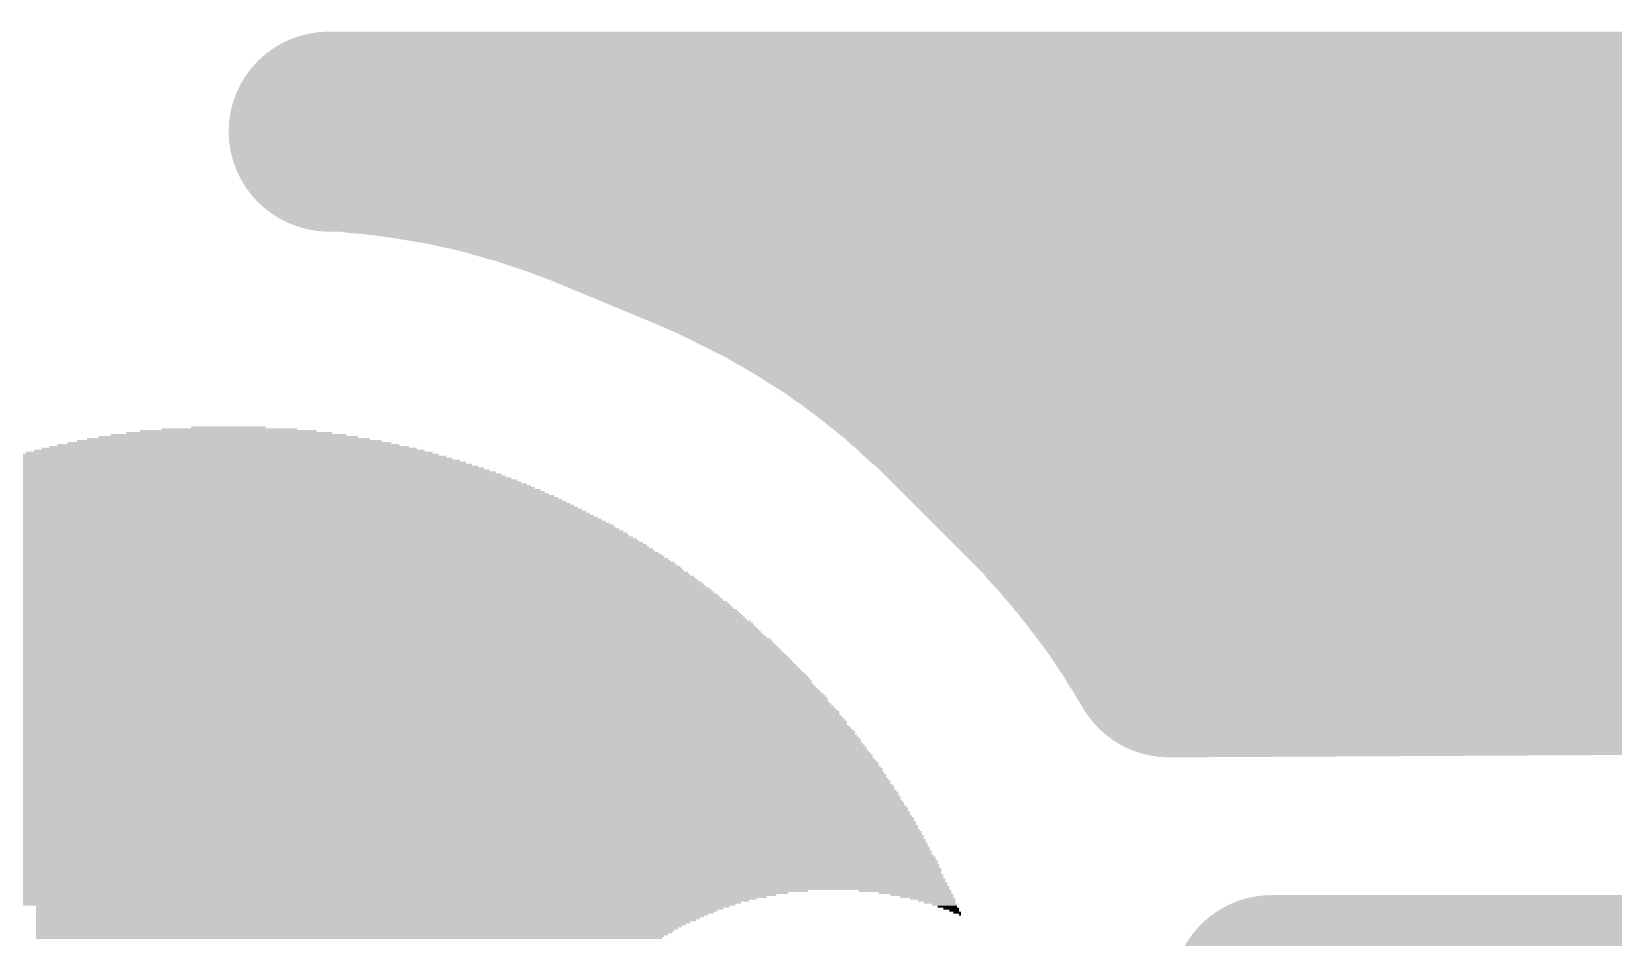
# Model space of a CAD drawing. Extents: x 0 to 49.5, y 0 to 37.5.
# Drawn here: x 17.664 to 21.69, y 4.827 to 7.131 of the extents above; entities that cross this region are included whole.
import ezdxf

# ---------------------------------------------------------------- set-up
doc = ezdxf.new("R2010")
doc.units = 0
doc.layers.add('1', color=22, linetype='CONTINUOUS')

# ---------------------------------------------------------------- blocks, each defined once
blk = doc.blocks.new('RECT')
blk.add_solid([(-0.5, -0.5), (0.5, -0.5), (-0.5, 0.5), (0.5, 0.5)])

msp = doc.modelspace()

# ---------------------------------------------------------------- linework, layer by layer
at = {"layer": '1', "const_width": 0.508}
for points in [[(18.422, 6.8761), (18.4197, 6.877)], [(18.4197, 6.877), (21.7182, 6.877)], [(18.4899, 6.8761), (18.422, 6.8761)], [(18.502, 6.8711), (18.4899, 6.8761)], [(21.7182, 6.877), (21.7799, 6.8153)], [(18.5399, 6.8711), (18.502, 6.8711)], [(18.552, 6.8661), (18.5399, 6.8711)], [(18.5799, 6.8661), (18.552, 6.8661)], [(18.592, 6.8611), (18.5799, 6.8661)], [(18.6149, 6.8611), (18.592, 6.8611)], [(18.627, 6.8561), (18.6149, 6.8611)], [(18.6449, 6.8561), (18.627, 6.8561)], [(18.657, 6.8511), (18.6449, 6.8561)], [(18.6749, 6.8511), (18.657, 6.8511)], [(18.687, 6.8461), (18.6749, 6.8511)], [(18.7049, 6.8461), (18.687, 6.8461)], [(18.717, 6.8411), (18.7049, 6.8461)], [(18.7299, 6.8411), (18.717, 6.8411)], [(18.742, 6.8361), (18.7299, 6.8411)], [(18.7499, 6.8361), (18.742, 6.8361)], [(18.762, 6.8311), (18.7499, 6.8361)], [(18.7749, 6.8311), (18.762, 6.8311)], [(18.787, 6.8261), (18.7749, 6.8311)], [(18.7949, 6.8261), (18.787, 6.8261)], [(18.807, 6.8211), (18.7949, 6.8261)], [(18.8149, 6.8211), (18.807, 6.8211)], [(18.827, 6.8161), (18.8149, 6.8211)], [(18.8349, 6.8161), (18.827, 6.8161)], [(18.847, 6.8111), (18.8349, 6.8161)], [(18.8499, 6.8111), (18.847, 6.8111)], [(18.862, 6.8061), (18.8499, 6.8111)], [(18.8699, 6.8061), (18.862, 6.8061)], [(18.882, 6.8011), (18.8699, 6.8061)], [(18.8849, 6.8011), (18.882, 6.8011)], [(18.897, 6.7961), (18.8849, 6.8011)], [(18.9049, 6.7961), (18.897, 6.7961)], [(18.917, 6.7911), (18.9049, 6.7961)], [(21.7799, 6.8153), (22.4025, 6.5574)], [(18.9199, 6.7911), (18.917, 6.7911)], [(18.932, 6.7861), (18.9199, 6.7911)], [(18.9349, 6.7861), (18.932, 6.7861)], [(18.947, 6.7811), (18.9349, 6.7861)], [(18.9499, 6.7811), (18.947, 6.7811)], [(18.962, 6.7761), (18.9499, 6.7811)], [(18.9649, 6.7761), (18.962, 6.7761)], [(18.977, 6.7711), (18.9649, 6.7761)], [(18.9799, 6.7711), (18.977, 6.7711)], [(18.992, 6.7661), (18.9799, 6.7711)], [(18.9949, 6.7661), (18.992, 6.7661)], [(19.007, 6.7611), (18.9949, 6.7661)], [(19.0099, 6.7611), (19.007, 6.7611)], [(19.034, 6.7511), (19.0099, 6.7611)], [(19.0349, 6.7511), (19.034, 6.7511)], [(19.047, 6.7461), (19.0349, 6.7511)], [(19.0499, 6.7461), (19.047, 6.7461)], [(19.074, 6.7361), (19.0499, 6.7461)], [(19.0749, 6.7361), (19.074, 6.7361)], [(19.352, 6.6213), (19.0749, 6.7361)], [(19.3529, 6.6204), (19.352, 6.6213)], [(19.387, 6.6063), (19.3529, 6.6204)], [(19.3879, 6.6054), (19.387, 6.6063)], [(19.422, 6.5913), (19.3879, 6.6054)], [(19.3913, 6.604), (22.29, 6.604)], [(19.4235, 6.5898), (19.422, 6.5913)], [(19.432, 6.5863), (19.4235, 6.5898)], [(19.4335, 6.5848), (19.432, 6.5863)], [(19.442, 6.5813), (19.4335, 6.5848)], [(19.4435, 6.5798), (19.442, 6.5813)], [(19.452, 6.5763), (19.4435, 6.5798)], [(19.4535, 6.5748), (19.452, 6.5763)], [(19.462, 6.5713), (19.4535, 6.5748)], [(19.4635, 6.5698), (19.462, 6.5713)], [(19.472, 6.5663), (19.4635, 6.5698)], [(19.4735, 6.5648), (19.472, 6.5663)], [(19.482, 6.5613), (19.4735, 6.5648)], [(19.4835, 6.5598), (19.482, 6.5613)], [(19.492, 6.5563), (19.4835, 6.5598)], [(19.4935, 6.5548), (19.492, 6.5563)], [(19.502, 6.5513), (19.4935, 6.5548)], [(19.5035, 6.5498), (19.502, 6.5513)], [(19.512, 6.5463), (19.5035, 6.5498)], [(19.5135, 6.5448), (19.512, 6.5463)], [(19.522, 6.5413), (19.5135, 6.5448)], [(19.5235, 6.5398), (19.522, 6.5413)], [(19.532, 6.5363), (19.5235, 6.5398)], [(19.5335, 6.5348), (19.532, 6.5363)], [(19.542, 6.5313), (19.5335, 6.5348)], [(19.5435, 6.5298), (19.542, 6.5313)], [(19.552, 6.5263), (19.5435, 6.5298)], [(19.5535, 6.5248), (19.552, 6.5263)], [(19.562, 6.5213), (19.5535, 6.5248)], [(19.5635, 6.5198), (19.562, 6.5213)], [(19.572, 6.5163), (19.5635, 6.5198)], [(19.577, 6.5113), (19.572, 6.5163)], [(19.5785, 6.5098), (19.577, 6.5113)], [(19.577, 6.5113), (19.577, 6.5113)], [(19.587, 6.5063), (19.5785, 6.5098)], [(19.5885, 6.5048), (19.587, 6.5063)], [(19.597, 6.5013), (19.5885, 6.5048)], [(19.5985, 6.4998), (19.597, 6.5013)], [(19.607, 6.4963), (19.5985, 6.4998)], [(19.6135, 6.4898), (19.607, 6.4963)], [(19.622, 6.4863), (19.6135, 6.4898)], [(19.6235, 6.4848), (19.622, 6.4863)], [(19.632, 6.4813), (19.6235, 6.4848)], [(19.6385, 6.4748), (19.632, 6.4813)], [(19.647, 6.4713), (19.6385, 6.4748)], [(19.6485, 6.4698), (19.647, 6.4713)], [(19.657, 6.4663), (19.6485, 6.4698)], [(19.6635, 6.4598), (19.657, 6.4663)], [(19.672, 6.4563), (19.6635, 6.4598)], [(19.6785, 6.4498), (19.672, 6.4563)], [(19.687, 6.4463), (19.6785, 6.4498)], [(19.6885, 6.4448), (19.687, 6.4463)], [(19.697, 6.4413), (19.6885, 6.4448)], [(19.7035, 6.4348), (19.697, 6.4413)], [(19.712, 6.4313), (19.7035, 6.4348)], [(19.717, 6.4263), (19.712, 6.4313)], [(19.7185, 6.4248), (19.717, 6.4263)], [(19.717, 6.4263), (19.717, 6.4263)], [(19.727, 6.4213), (19.7185, 6.4248)], [(19.732, 6.4163), (19.727, 6.4213)], [(19.7335, 6.4148), (19.732, 6.4163)], [(19.732, 6.4163), (19.732, 6.4163)], [(19.742, 6.4113), (19.7335, 6.4148)], [(19.7535, 6.3998), (19.742, 6.4113)], [(19.762, 6.3963), (19.7535, 6.3998)], [(19.7685, 6.3898), (19.762, 6.3963)], [(19.777, 6.3863), (19.7685, 6.3898)], [(19.7885, 6.3748), (19.777, 6.3863)], [(19.797, 6.3713), (19.7885, 6.3748)], [(19.8085, 6.3598), (19.797, 6.3713)], [(19.817, 6.3563), (19.8085, 6.3598)], [(19.8285, 6.3448), (19.817, 6.3563)], [(19.837, 6.3413), (19.8285, 6.3448)], [(19.847, 6.3313), (19.837, 6.3413)], [(19.8535, 6.3248), (19.847, 6.3313)], [(19.847, 6.3313), (19.847, 6.3313)], [(19.862, 6.3213), (19.8535, 6.3248)], [(19.867, 6.3163), (19.862, 6.3213)], [(19.8785, 6.3048), (19.867, 6.3163)], [(19.867, 6.3163), (19.867, 6.3163)], [(19.887, 6.3013), (19.8785, 6.3048)], [(19.9135, 6.2748), (19.887, 6.3013)], [(19.922, 6.2713), (19.9135, 6.2748)], [(19.932, 6.2613), (19.922, 6.2713)], [(19.947, 6.2463), (19.932, 6.2613)], [(19.932, 6.2613), (19.932, 6.2613)], [(19.9635, 6.2298), (19.947, 6.2463)], [(19.947, 6.2463), (19.947, 6.2463)], [(19.972, 6.2263), (19.9635, 6.2298)], [(19.997, 6.2013), (19.972, 6.2263)], [(20.2091, 5.9892), (19.997, 6.2013)], [(19.997, 6.2013), (19.997, 6.2013)], [(20.1023, 6.096), (37.181, 6.096)], [(20.2191, 5.9792), (20.2091, 5.9892)], [(20.2241, 5.9742), (20.2191, 5.9792)], [(20.2341, 5.9642), (20.2241, 5.9742)], [(20.2391, 5.9592), (20.2341, 5.9642)], [(20.2641, 5.9342), (20.2391, 5.9592)], [(20.2391, 5.9592), (20.2391, 5.9592)], [(20.2791, 5.9192), (20.2641, 5.9342)], [(20.2891, 5.9092), (20.2791, 5.9192)], [(20.2927, 5.9006), (20.2891, 5.9092)], [(20.3291, 5.8642), (20.2927, 5.9006)], [(20.3327, 5.8556), (20.3291, 5.8642)], [(20.3341, 5.8542), (20.3327, 5.8556)], [(20.3491, 5.8392), (20.3341, 5.8542)], [(20.3541, 5.8342), (20.3491, 5.8392)], [(20.3591, 5.8292), (20.3541, 5.8342)], [(20.3541, 5.8342), (20.3541, 5.8342)], [(20.3627, 5.8206), (20.3591, 5.8292)], [(20.3741, 5.8092), (20.3627, 5.8206)], [(20.3791, 5.8042), (20.3741, 5.8092)], [(20.3741, 5.8092), (20.3741, 5.8092)], [(20.3827, 5.7957), (20.3791, 5.8042)], [(20.3991, 5.7792), (20.3827, 5.7957)], [(20.4027, 5.7706), (20.3991, 5.7792)], [(20.4041, 5.7692), (20.4027, 5.7706)], [(20.4091, 5.7642), (20.4041, 5.7692)], [(20.4041, 5.7692), (20.4041, 5.7692)], [(20.4141, 5.7592), (20.4091, 5.7642)], [(20.4177, 5.7506), (20.4141, 5.7592)], [(20.4291, 5.7392), (20.4177, 5.7506)], [(20.4327, 5.7306), (20.4291, 5.7392)], [(20.4341, 5.7292), (20.4327, 5.7306)], [(20.4391, 5.7242), (20.4341, 5.7292)], [(20.4441, 5.7192), (20.4391, 5.7242)], [(20.4391, 5.7242), (20.4391, 5.7242)], [(20.4477, 5.7106), (20.4441, 5.7192)], [(20.4591, 5.6992), (20.4477, 5.7106)], [(20.4627, 5.6907), (20.4591, 5.6992)], [(20.4691, 5.6842), (20.4627, 5.6907)], [(20.4727, 5.6756), (20.4691, 5.6842)], [(20.4791, 5.6692), (20.4727, 5.6756)], [(20.4827, 5.6606), (20.4791, 5.6692)], [(20.4891, 5.6542), (20.4827, 5.6606)], [(20.4927, 5.6456), (20.4891, 5.6542)], [(20.4941, 5.6442), (20.4927, 5.6456)], [(20.4991, 5.6392), (20.4941, 5.6442)], [(20.5027, 5.6307), (20.4991, 5.6392)], [(20.5041, 5.6292), (20.5027, 5.6307)], [(20.5091, 5.6242), (20.5041, 5.6292)], [(20.5041, 5.6292), (20.5041, 5.6292)], [(20.5127, 5.6157), (20.5091, 5.6242)], [(37.181, 5.6253), (20.5594, 5.5385)], [(20.5141, 5.6142), (20.5127, 5.6157)], [(20.5177, 5.6056), (20.5141, 5.6142)], [(20.5241, 5.5992), (20.5177, 5.6056)], [(20.5277, 5.5906), (20.5241, 5.5992)], [(20.5341, 5.5842), (20.5277, 5.5906)], [(20.5303, 5.588), (30.0435, 5.588)], [(20.5377, 5.5756), (20.5341, 5.5842)], [(20.5391, 5.5742), (20.5377, 5.5756)], [(20.5427, 5.5656), (20.5391, 5.5742)], [(20.5441, 5.5642), (20.5427, 5.5656)], [(20.5491, 5.5592), (20.5441, 5.5642)], [(20.5527, 5.5506), (20.5491, 5.5592)], [(20.5541, 5.5492), (20.5527, 5.5506)], [(20.5577, 5.5406), (20.5541, 5.5492)], [(20.5591, 5.5392), (20.5577, 5.5406)], [(20.5594, 5.5385), (20.5591, 5.5392)], [(20.9189, 4.4421), (20.8204, 4.68)], [(20.8204, 4.68), (38.211, 4.68)]]:
    msp.add_lwpolyline(points, dxfattribs=at)
at = {"layer": '1', "const_width": 0.254}
for points in [[(18.4683, 6.9944, 1), (18.3712, 6.7596)], [(18.4197, 7.004, 1), (18.4197, 6.75)], [(18.422, 7.0031, 1), (18.422, 6.7491)], [(18.5385, 6.9934, 1), (18.4413, 6.7587)], [(18.4899, 6.7491, 1), (18.4899, 7.0031)], [(21.808, 6.9668, 1), (21.6284, 6.7872)], [(21.7182, 6.75, 1), (21.7182, 7.004)], [(18.3734, 6.7587, 1), (18.4705, 6.9934)], [(18.502, 6.9981, 1), (18.502, 6.7441)], [(18.5885, 6.9884, 1), (18.4913, 6.7537)], [(18.552, 6.9931, 1), (18.552, 6.7391)], [(18.6285, 6.9834, 1), (18.5313, 6.7487)], [(18.4534, 6.7537, 1), (18.5506, 6.9884)], [(18.592, 6.9881, 1), (18.592, 6.7341)], [(18.6635, 6.9784, 1), (18.5663, 6.7437)], [(18.627, 6.9831, 1), (18.627, 6.7291)], [(18.5034, 6.7487, 1), (18.6006, 6.9834)], [(18.6935, 6.9734, 1), (18.5963, 6.7387)], [(18.657, 6.9781, 1), (18.657, 6.7241)], [(18.5399, 6.7441, 1), (18.5399, 6.9981)], [(18.5434, 6.7437, 1), (18.6406, 6.9784)], [(18.7235, 6.9684, 1), (18.6263, 6.7337)], [(18.687, 6.9731, 1), (18.687, 6.7191)], [(18.7535, 6.9634, 1), (18.6563, 6.7287)], [(18.5784, 6.7387, 1), (18.6756, 6.9734)], [(18.5799, 6.7391, 1), (18.5799, 6.9931)], [(18.717, 6.9681, 1), (18.717, 6.7141)], [(18.7785, 6.9584, 1), (18.6813, 6.7237)], [(18.6084, 6.7337, 1), (18.7056, 6.9684)], [(18.6149, 6.7341, 1), (18.6149, 6.9881)], [(18.742, 6.9631, 1), (18.742, 6.7091)], [(18.7985, 6.9534, 1), (18.7013, 6.7187)], [(18.6384, 6.7287, 1), (18.7356, 6.9634)], [(18.6449, 6.7291, 1), (18.6449, 6.9831)], [(18.6749, 6.7241, 1), (18.6749, 6.9781)], [(18.7049, 6.7191, 1), (18.7049, 6.9731)], [(18.7299, 6.7141, 1), (18.7299, 6.9681)], [(18.7499, 6.7091, 1), (18.7499, 6.9631)], [(18.762, 6.9581, 1), (18.762, 6.7041)], [(18.8235, 6.9484, 1), (18.7263, 6.7137)], [(18.787, 6.9531, 1), (18.787, 6.6991)], [(18.8435, 6.9434, 1), (18.7463, 6.7087)], [(18.6684, 6.7237, 1), (18.7656, 6.9584)], [(18.807, 6.9481, 1), (18.807, 6.6941)], [(18.8635, 6.9384, 1), (18.7663, 6.7037)], [(18.6934, 6.7187, 1), (18.7906, 6.9534)], [(18.827, 6.9431, 1), (18.827, 6.6891)], [(18.8835, 6.9334, 1), (18.7863, 6.6987)], [(18.7134, 6.7137, 1), (18.8106, 6.9484)], [(18.847, 6.9381, 1), (18.847, 6.6841)], [(18.8985, 6.9284, 1), (18.8013, 6.6937)], [(18.862, 6.9331, 1), (18.862, 6.6791)], [(18.7384, 6.7087, 1), (18.8356, 6.9434)], [(18.9185, 6.9234, 1), (18.8213, 6.6887)], [(18.882, 6.9281, 1), (18.882, 6.6741)], [(18.9335, 6.9184, 1), (18.8363, 6.6837)], [(18.7584, 6.7037, 1), (18.8556, 6.9384)], [(18.897, 6.9231, 1), (18.897, 6.6691)], [(18.7749, 6.7041, 1), (18.7749, 6.9581)], [(18.9535, 6.9134, 1), (18.8563, 6.6787)], [(18.7784, 6.6987, 1), (18.8756, 6.9334)], [(18.7949, 6.6991, 1), (18.7949, 6.9531)], [(18.7984, 6.6937, 1), (18.8956, 6.9284)], [(18.8134, 6.6887, 1), (18.9106, 6.9234)], [(18.8149, 6.6941, 1), (18.8149, 6.9481)], [(18.8349, 6.6891, 1), (18.8349, 6.9431)], [(18.8499, 6.6841, 1), (18.8499, 6.9381)], [(18.8699, 6.6791, 1), (18.8699, 6.9331)], [(18.8849, 6.6741, 1), (18.8849, 6.9281)], [(18.9049, 6.6691, 1), (18.9049, 6.9231)], [(21.8285, 6.9326, 1), (21.7313, 6.6979)], [(18.917, 6.9181, 1), (18.917, 6.6641)], [(18.9685, 6.9084, 1), (18.8713, 6.6737)], [(18.932, 6.9131, 1), (18.932, 6.6591)], [(18.9835, 6.9034, 1), (18.8863, 6.6687)], [(18.947, 6.9081, 1), (18.947, 6.6541)], [(18.9985, 6.8984, 1), (18.9013, 6.6637)], [(18.8334, 6.6837, 1), (18.9306, 6.9184)], [(18.962, 6.9031, 1), (18.962, 6.6491)], [(19.0135, 6.8934, 1), (18.9163, 6.6587)], [(18.8484, 6.6787, 1), (18.9456, 6.9134)], [(18.977, 6.8981, 1), (18.977, 6.6441)], [(19.0285, 6.8884, 1), (18.9313, 6.6537)], [(18.992, 6.8931, 1), (18.992, 6.6391)], [(19.0435, 6.8834, 1), (18.9463, 6.6487)], [(18.8684, 6.6737, 1), (18.9656, 6.9084)], [(19.007, 6.8881, 1), (19.007, 6.6341)], [(19.0585, 6.8784, 1), (18.9613, 6.6437)], [(18.8834, 6.6687, 1), (18.9806, 6.9034)], [(18.8984, 6.6637, 1), (18.9956, 6.8984)], [(18.9134, 6.6587, 1), (19.0106, 6.8934)], [(18.9199, 6.6641, 1), (18.9199, 6.9181)], [(18.9284, 6.6537, 1), (19.0256, 6.8884)], [(18.9349, 6.6591, 1), (18.9349, 6.9131)], [(18.9434, 6.6487, 1), (19.0406, 6.8834)], [(18.9499, 6.6541, 1), (18.9499, 6.9081)], [(18.9584, 6.6437, 1), (19.0556, 6.8784)], [(18.9649, 6.6491, 1), (18.9649, 6.9031)], [(18.9799, 6.6441, 1), (18.9799, 6.8981)], [(18.9949, 6.6391, 1), (18.9949, 6.8931)], [(19.0099, 6.6341, 1), (19.0099, 6.8881)], [(21.6901, 6.7255, 1), (21.8697, 6.9051)], [(19.034, 6.8781, 1), (19.034, 6.6241)], [(19.0835, 6.8684, 1), (18.9863, 6.6337)], [(19.047, 6.8731, 1), (19.047, 6.6191)], [(19.0985, 6.8634, 1), (19.0013, 6.6287)], [(19.074, 6.8631, 1), (19.074, 6.6091)], [(19.1235, 6.8534, 1), (19.0263, 6.6187)], [(18.9854, 6.6337, 1), (19.0826, 6.8684)], [(18.9984, 6.6287, 1), (19.0956, 6.8634)], [(19.0254, 6.6187, 1), (19.1226, 6.8534)], [(19.0349, 6.6241, 1), (19.0349, 6.8781)], [(19.0499, 6.6191, 1), (19.0499, 6.8731)], [(19.0749, 6.6091, 1), (19.0749, 6.8631)], [(19.442, 6.7109, 1), (19.2621, 6.5316)], [(19.4015, 6.7378, 1), (19.3043, 6.5031)], [(19.477, 6.6959, 1), (19.2971, 6.5166)], [(19.4365, 6.7228, 1), (19.3393, 6.4881)], [(19.3913, 6.731, 1), (19.3913, 6.477)], [(19.5119, 6.681, 1), (19.3321, 6.5016)], [(19.3034, 6.5039, 1), (19.4006, 6.7386)], [(19.3384, 6.4889, 1), (19.4356, 6.7236)], [(19.2629, 6.5308, 1), (19.4429, 6.7101)], [(19.4721, 6.7072, 1), (19.3749, 6.4725)], [(19.2979, 6.5158, 1), (19.4779, 6.6951)], [(19.5218, 6.6761, 1), (19.3422, 6.4965)], [(19.4821, 6.7022, 1), (19.3849, 6.4675)], [(19.5319, 6.671, 1), (19.3521, 6.4916)], [(19.4921, 6.6972, 1), (19.3949, 6.4625)], [(19.5418, 6.6661, 1), (19.3622, 6.4865)], [(19.5021, 6.6922, 1), (19.4049, 6.4575)], [(19.3336, 6.5001, 1), (19.5134, 6.6795)], [(19.5519, 6.661, 1), (19.3721, 6.4816)], [(19.5121, 6.6872, 1), (19.4149, 6.4525)], [(19.5619, 6.656, 1), (19.3821, 6.4766)], [(19.5221, 6.6822, 1), (19.4249, 6.4475)], [(19.5718, 6.6511, 1), (19.3922, 6.4715)], [(19.5321, 6.6772, 1), (19.4349, 6.4425)], [(19.5819, 6.646, 1), (19.4021, 6.4666)], [(19.5421, 6.6722, 1), (19.4449, 6.4375)], [(19.3734, 6.4739, 1), (19.4706, 6.7086)], [(19.5919, 6.641, 1), (19.4121, 6.4616)], [(19.3835, 6.4689, 1), (19.4806, 6.7036)], [(19.3934, 6.4639, 1), (19.4906, 6.6986)], [(19.4035, 6.4589, 1), (19.5006, 6.6936)], [(19.4134, 6.454, 1), (19.5106, 6.6886)], [(19.4235, 6.4489, 1), (19.5206, 6.6836)], [(19.4335, 6.4439, 1), (19.5306, 6.6786)], [(19.3437, 6.495, 1), (19.5233, 6.6746)], [(19.3536, 6.4901, 1), (19.5334, 6.6695)], [(19.3637, 6.485, 1), (19.5433, 6.6646)], [(19.3736, 6.4801, 1), (19.5534, 6.6595)], [(19.5521, 6.6672, 1), (19.4549, 6.4325)], [(19.3836, 6.4751, 1), (19.5634, 6.6545)], [(19.6018, 6.6361, 1), (19.4222, 6.4565)], [(19.5621, 6.6622, 1), (19.4649, 6.4275)], [(19.3937, 6.47, 1), (19.5733, 6.6496)], [(19.6119, 6.631, 1), (19.4321, 6.4516)], [(19.5721, 6.6572, 1), (19.4749, 6.4225)], [(19.4036, 6.4651, 1), (19.5834, 6.6445)], [(19.6219, 6.626, 1), (19.4421, 6.4466)], [(19.5821, 6.6522, 1), (19.4849, 6.4175)], [(19.4136, 6.4601, 1), (19.5934, 6.6395)], [(19.6319, 6.621, 1), (19.4521, 6.4416)], [(19.5921, 6.6472, 1), (19.4949, 6.4125)], [(19.6419, 6.616, 1), (19.4621, 6.4366)], [(19.6021, 6.6422, 1), (19.5049, 6.4075)], [(19.6519, 6.611, 1), (19.4721, 6.4316)], [(19.6121, 6.6372, 1), (19.5149, 6.4025)], [(19.4434, 6.4389, 1), (19.5406, 6.6736)], [(19.6619, 6.6061, 1), (19.4822, 6.4265)], [(19.6669, 6.601, 1), (19.4871, 6.4216)], [(19.577, 6.6383, 1), (19.577, 6.3843)], [(19.6271, 6.6272, 1), (19.5299, 6.3925)], [(19.4535, 6.4339, 1), (19.5506, 6.6686)], [(19.4635, 6.4289, 1), (19.5606, 6.6636)], [(19.4734, 6.4239, 1), (19.5706, 6.6586)], [(19.4835, 6.4189, 1), (19.5806, 6.6536)], [(19.4935, 6.4139, 1), (19.5906, 6.6486)], [(19.5035, 6.4089, 1), (19.6006, 6.6436)], [(19.5135, 6.4039, 1), (19.6106, 6.6386)], [(19.577, 6.3843, 1), (19.577, 6.6383)], [(19.4237, 6.455, 1), (19.6033, 6.6346)], [(19.4336, 6.4501, 1), (19.6134, 6.6295)], [(19.4436, 6.4451, 1), (19.6234, 6.6245)], [(19.4536, 6.4401, 1), (19.6334, 6.6195)], [(19.6768, 6.5961, 1), (19.4972, 6.4165)], [(19.6371, 6.6222, 1), (19.5399, 6.3875)], [(19.4636, 6.4351, 1), (19.6434, 6.6145)], [(19.6869, 6.591, 1), (19.5071, 6.4116)], [(19.6471, 6.6172, 1), (19.5499, 6.3825)], [(19.4736, 6.4301, 1), (19.6534, 6.6095)], [(19.6969, 6.5861, 1), (19.5172, 6.4065)], [(19.6621, 6.6072, 1), (19.5649, 6.3725)], [(19.4872, 6.4215, 1), (19.6669, 6.6011)], [(19.4886, 6.4201, 1), (19.6684, 6.5995)], [(19.7119, 6.576, 1), (19.5321, 6.3966)], [(19.6721, 6.6022, 1), (19.5749, 6.3675)], [(19.7219, 6.5711, 1), (19.5422, 6.3915)], [(19.6871, 6.5922, 1), (19.5899, 6.3575)], [(19.7369, 6.561, 1), (19.5571, 6.3816)], [(19.6971, 6.5872, 1), (19.5999, 6.3525)], [(19.5235, 6.3989, 1), (19.6206, 6.6336)], [(19.5385, 6.3889, 1), (19.6356, 6.6236)], [(19.5484, 6.3839, 1), (19.6456, 6.6186)], [(19.5585, 6.3789, 1), (19.6556, 6.6136)], [(19.5735, 6.3689, 1), (19.6706, 6.6036)], [(19.5835, 6.3639, 1), (19.6806, 6.5986)], [(19.4987, 6.415, 1), (19.6783, 6.5946)], [(19.5086, 6.4101, 1), (19.6884, 6.5895)], [(19.5237, 6.4, 1), (19.7033, 6.5796)], [(19.7469, 6.5561, 1), (19.5672, 6.3765)], [(19.5336, 6.3951, 1), (19.7134, 6.5745)], [(19.7121, 6.5772, 1), (19.6149, 6.3425)], [(19.7619, 6.5461, 1), (19.5822, 6.3665)], [(19.5487, 6.385, 1), (19.7283, 6.5646)], [(19.7271, 6.5672, 1), (19.6299, 6.3325)], [(19.5586, 6.3801, 1), (19.7384, 6.5595)], [(19.7769, 6.536, 1), (19.5971, 6.3566)], [(19.7371, 6.5622, 1), (19.6399, 6.3275)], [(19.7869, 6.5311, 1), (19.6072, 6.3515)], [(19.7521, 6.5521, 1), (19.6549, 6.3175)], [(19.8019, 6.5211, 1), (19.6222, 6.3415)], [(19.5985, 6.3539, 1), (19.6956, 6.5886)], [(19.6085, 6.3489, 1), (19.7056, 6.5836)], [(19.6235, 6.3389, 1), (19.7206, 6.5736)], [(19.6385, 6.3289, 1), (19.7356, 6.5636)], [(19.6485, 6.3239, 1), (19.7456, 6.5586)], [(19.5737, 6.37, 1), (19.7533, 6.5496)], [(19.5887, 6.36, 1), (19.7683, 6.5396)], [(19.8069, 6.516, 1), (19.6271, 6.3366)], [(19.7478, 6.5495, 1), (19.6862, 6.3031)], [(19.7671, 6.5422, 1), (19.6699, 6.3075)], [(19.5986, 6.3551, 1), (19.7784, 6.5345)], [(19.8169, 6.5111, 1), (19.6372, 6.3315)], [(19.8219, 6.506, 1), (19.6421, 6.3266)], [(19.732, 6.5433, 1), (19.732, 6.2893)], [(19.7821, 6.5322, 1), (19.6849, 6.2975)], [(19.6137, 6.345, 1), (19.7933, 6.5246)], [(19.8318, 6.5011, 1), (19.6522, 6.3215)], [(19.8021, 6.5172, 1), (19.7049, 6.2825)], [(19.6272, 6.3365, 1), (19.8069, 6.5161)], [(19.8518, 6.4861, 1), (19.6722, 6.3065)], [(19.8171, 6.5072, 1), (19.7199, 6.2725)], [(19.6634, 6.3139, 1), (19.7606, 6.5486)], [(19.6785, 6.3039, 1), (19.7756, 6.5386)], [(19.6862, 6.3031, 1), (19.7478, 6.5495)], [(19.6935, 6.2939, 1), (19.7906, 6.5286)], [(19.732, 6.2893, 1), (19.732, 6.5433)], [(19.6286, 6.3351, 1), (19.8084, 6.5145)], [(19.6422, 6.3265, 1), (19.8219, 6.5061)], [(19.6436, 6.3251, 1), (19.8234, 6.5045)], [(19.8668, 6.4761, 1), (19.6872, 6.2965)], [(19.8371, 6.4922, 1), (19.7399, 6.2575)], [(19.6637, 6.31, 1), (19.8433, 6.4896)], [(19.8868, 6.4611, 1), (19.7072, 6.2815)], [(19.6787, 6.3, 1), (19.8583, 6.4796)], [(19.8571, 6.4772, 1), (19.7599, 6.2425)], [(19.9068, 6.4461, 1), (19.7272, 6.2665)], [(19.7135, 6.2789, 1), (19.8106, 6.5136)], [(19.7284, 6.2689, 1), (19.8256, 6.5036)], [(19.7485, 6.2539, 1), (19.8456, 6.4886)], [(19.6987, 6.285, 1), (19.8783, 6.4646)], [(19.8771, 6.4622, 1), (19.7799, 6.2275)], [(19.9268, 6.4311, 1), (19.7472, 6.2515)], [(19.7187, 6.27, 1), (19.8983, 6.4496)], [(19.9369, 6.4211, 1), (19.7572, 6.2415)], [(19.847, 6.4583, 1), (19.847, 6.2043)], [(19.9021, 6.4422, 1), (19.8049, 6.2075)], [(19.9519, 6.4111, 1), (19.7722, 6.2315)], [(19.9568, 6.4061, 1), (19.7772, 6.2265)], [(19.867, 6.4433, 1), (19.867, 6.1893)], [(19.7685, 6.2389, 1), (19.8656, 6.4736)], [(19.7885, 6.2239, 1), (19.8856, 6.4586)], [(19.8135, 6.2039, 1), (19.9106, 6.4386)], [(19.847, 6.2043, 1), (19.847, 6.4583)], [(19.867, 6.1893, 1), (19.867, 6.4433)], [(19.7387, 6.255, 1), (19.9183, 6.4346)], [(19.9271, 6.4222, 1), (19.8299, 6.1875)], [(19.7572, 6.2415, 1), (19.9368, 6.4211)], [(19.9768, 6.3911, 1), (19.7972, 6.2115)], [(19.7637, 6.235, 1), (19.9433, 6.4146)], [(19.7772, 6.2265, 1), (19.9569, 6.4061)], [(19.9621, 6.3922, 1), (19.8649, 6.1575)], [(20.0119, 6.3611, 1), (19.8322, 6.1815)], [(19.8385, 6.1839, 1), (19.9356, 6.4186)], [(19.7887, 6.215, 1), (19.9683, 6.3946)], [(20.0218, 6.3511, 1), (19.8422, 6.1715)], [(19.932, 6.3883, 1), (19.932, 6.1343)], [(20.0368, 6.3361, 1), (19.8572, 6.1565)], [(19.947, 6.3733, 1), (19.947, 6.1193)], [(19.8237, 6.185, 1), (20.0033, 6.3646)], [(20.0121, 6.3472, 1), (19.9149, 6.1125)], [(19.8735, 6.1539, 1), (19.9706, 6.3886)], [(19.932, 6.1343, 1), (19.932, 6.3883)], [(19.947, 6.1193, 1), (19.947, 6.3733)], [(19.8422, 6.1715, 1), (20.0218, 6.3511)], [(20.0618, 6.3161, 1), (19.8822, 6.1365)], [(19.8572, 6.1565, 1), (20.0368, 6.3361)], [(20.0868, 6.2911, 1), (19.9072, 6.1115)], [(19.997, 6.3283, 1), (19.997, 6.0743)], [(19.8737, 6.14, 1), (20.0533, 6.3196)], [(19.9235, 6.1089, 1), (20.0206, 6.3436)], [(19.997, 6.0743, 1), (19.997, 6.3283)], [(19.9072, 6.1115, 1), (20.0868, 6.2911)], [(20.1023, 6.223, 1), (20.1023, 5.969)], [(20.2989, 6.079, 1), (20.1193, 5.8994)], [(20.3089, 6.069, 1), (20.1293, 5.8894)], [(20.3139, 6.064, 1), (20.1343, 5.8844)], [(20.3239, 6.054, 1), (20.1443, 5.8744)], [(20.3289, 6.049, 1), (20.1493, 5.8694)], [(20.3661, 5.9592, 1), (20.1121, 5.9592)], [(20.1193, 5.8994, 1), (20.2989, 6.079)], [(20.1293, 5.8894, 1), (20.3089, 6.069)], [(20.1343, 5.8844, 1), (20.3139, 6.064)], [(20.3539, 6.024, 1), (20.1743, 5.8444)], [(20.1443, 5.8744, 1), (20.3239, 6.054)], [(20.1493, 5.8694, 1), (20.3289, 6.049)], [(20.3689, 6.009, 1), (20.1893, 5.8294)], [(20.4065, 5.9578, 1), (20.1718, 5.8606)], [(20.3825, 5.9904, 1), (20.2029, 5.8108)], [(20.1743, 5.8444, 1), (20.3539, 6.024)], [(20.1893, 5.8294, 1), (20.3689, 6.009)], [(20.1993, 5.8194, 1), (20.3789, 5.999)], [(20.1121, 5.9592, 1), (20.3661, 5.9592)], [(20.4465, 5.9128, 1), (20.2118, 5.8156)], [(20.4224, 5.9455, 1), (20.243, 5.7657)], [(20.4239, 5.944, 1), (20.2443, 5.7644)], [(20.4389, 5.929, 1), (20.2593, 5.7494)], [(20.4811, 5.8342, 1), (20.2271, 5.8342)], [(20.4439, 5.924, 1), (20.2644, 5.7443)], [(20.4765, 5.8777, 1), (20.2418, 5.7806)], [(20.2393, 5.7744, 1), (20.4189, 5.954)], [(20.1753, 5.8521, 1), (20.41, 5.9492)], [(20.4525, 5.9105, 1), (20.2729, 5.7308)], [(20.2444, 5.7643, 1), (20.4238, 5.9441)], [(20.5011, 5.8092, 1), (20.2471, 5.8092)], [(20.4639, 5.899, 1), (20.2844, 5.7193)], [(20.4965, 5.8528, 1), (20.2618, 5.7556)], [(20.4725, 5.8855, 1), (20.2929, 5.7058)], [(20.2593, 5.7494, 1), (20.4389, 5.929)], [(20.2643, 5.7444, 1), (20.4439, 5.924)], [(20.2694, 5.7393, 1), (20.4489, 5.919)], [(20.2153, 5.8071, 1), (20.45, 5.9042)], [(20.5165, 5.8278, 1), (20.2818, 5.7306)], [(20.4924, 5.8605, 1), (20.313, 5.6807)], [(20.5311, 5.7692, 1), (20.2771, 5.7692)], [(20.4939, 5.859, 1), (20.3144, 5.6793)], [(20.4989, 5.854, 1), (20.3193, 5.6744)], [(20.2843, 5.7194, 1), (20.4639, 5.899)], [(20.5315, 5.8077, 1), (20.2968, 5.7106)], [(20.2894, 5.7144, 1), (20.4689, 5.894)], [(20.5075, 5.8405, 1), (20.3279, 5.6608)], [(20.2271, 5.8342, 1), (20.4811, 5.8342)], [(20.2453, 5.7721, 1), (20.48, 5.8692)], [(20.2653, 5.7471, 1), (20.5, 5.8442)], [(20.5465, 5.7878, 1), (20.3118, 5.6906)], [(20.5224, 5.8205, 1), (20.343, 5.6407)], [(20.5239, 5.819, 1), (20.3443, 5.6394)], [(20.3093, 5.6894, 1), (20.4889, 5.869)], [(20.5661, 5.7242, 1), (20.3121, 5.7242)], [(20.5289, 5.814, 1), (20.3494, 5.6343)], [(20.3144, 5.6793, 1), (20.4938, 5.8591)], [(20.5615, 5.7677, 1), (20.3268, 5.6706)], [(20.3194, 5.6744, 1), (20.4989, 5.854)], [(20.5375, 5.8005, 1), (20.3579, 5.6208)], [(20.3243, 5.6694, 1), (20.5039, 5.849)], [(20.2471, 5.8092, 1), (20.5011, 5.8092)], [(20.2853, 5.7221, 1), (20.52, 5.8192)], [(20.3003, 5.7021, 1), (20.535, 5.7992)], [(20.5765, 5.7477, 1), (20.3418, 5.6506)], [(20.5524, 5.7805, 1), (20.3729, 5.6008)], [(20.3393, 5.6494, 1), (20.5189, 5.829)], [(20.5865, 5.7328, 1), (20.3518, 5.6356)], [(20.3444, 5.6393, 1), (20.5238, 5.8191)], [(20.5625, 5.7654, 1), (20.3829, 5.5858)], [(20.3493, 5.6344, 1), (20.5289, 5.814)], [(20.5965, 5.7178, 1), (20.3618, 5.6206)], [(20.3544, 5.6293, 1), (20.5339, 5.809)], [(20.2771, 5.7692, 1), (20.5311, 5.7692)], [(20.3153, 5.6821, 1), (20.55, 5.7792)], [(20.3303, 5.6621, 1), (20.565, 5.7592)], [(20.5724, 5.7505, 1), (20.3929, 5.5708)], [(20.6065, 5.7028, 1), (20.3718, 5.6056)], [(20.5824, 5.7355, 1), (20.403, 5.5557)], [(20.5839, 5.734, 1), (20.4043, 5.5544)], [(20.3693, 5.6094, 1), (20.5489, 5.789)], [(20.6165, 5.6878, 1), (20.3818, 5.5906)], [(20.5924, 5.7206, 1), (20.413, 5.5408)], [(20.6311, 5.6292, 1), (20.3771, 5.6292)], [(20.5939, 5.719, 1), (20.4144, 5.5393)], [(20.3794, 5.5944, 1), (20.5589, 5.774)], [(20.6265, 5.6728, 1), (20.3918, 5.5756)], [(20.3893, 5.5794, 1), (20.5689, 5.759)], [(20.3121, 5.7242, 1), (20.5661, 5.7242)], [(20.3453, 5.6421, 1), (20.58, 5.7392)], [(20.3553, 5.627, 1), (20.59, 5.7242)], [(20.6024, 5.7056, 1), (20.423, 5.5258)], [(20.6315, 5.6628, 1), (20.3968, 5.5656)], [(20.6075, 5.6955, 1), (20.4279, 5.5158)], [(20.6415, 5.6478, 1), (20.4068, 5.5506)], [(20.3994, 5.5644, 1), (20.5789, 5.744)], [(20.6174, 5.6805, 1), (20.4379, 5.5008)], [(20.5303, 5.715, 1), (20.5303, 5.461)], [(20.4044, 5.5543, 1), (20.5838, 5.7341)], [(20.6515, 5.6328, 1), (20.4168, 5.5356)], [(20.4093, 5.5494, 1), (20.5889, 5.729)], [(20.4144, 5.5393, 1), (20.5938, 5.7191)], [(20.4194, 5.5344, 1), (20.5989, 5.714)], [(20.3653, 5.6121, 1), (20.6, 5.7092)], [(20.3753, 5.5971, 1), (20.61, 5.6942)], [(20.3853, 5.5821, 1), (20.62, 5.6792)], [(20.6274, 5.6655, 1), (20.448, 5.4857)], [(20.6565, 5.6228, 1), (20.4218, 5.5256)], [(20.6324, 5.6555, 1), (20.453, 5.4757)], [(20.6339, 5.654, 1), (20.4543, 5.4744)], [(20.6665, 5.6078, 1), (20.4318, 5.5106)], [(20.4244, 5.5243, 1), (20.6038, 5.7041)], [(20.6424, 5.6405, 1), (20.463, 5.4607)], [(20.6715, 5.5978, 1), (20.4368, 5.5006)], [(20.4344, 5.5094, 1), (20.6139, 5.689)], [(20.4444, 5.4944, 1), (20.6239, 5.674)], [(20.3953, 5.5671, 1), (20.63, 5.6642)], [(20.4003, 5.5571, 1), (20.635, 5.6542)], [(20.4103, 5.5421, 1), (20.645, 5.6392)], [(20.6474, 5.6305, 1), (20.468, 5.4507)], [(20.6766, 5.5874, 1), (20.4416, 5.491)], [(20.5588, 5.6655, 1), (20.5601, 5.4115)], [(20.4494, 5.4843, 1), (20.6288, 5.6641)], [(20.4544, 5.4743, 1), (20.6338, 5.6541)], [(20.4593, 5.4694, 1), (20.6389, 5.649)], [(20.4644, 5.4593, 1), (20.6438, 5.6391)], [(20.3771, 5.6292, 1), (20.6311, 5.6292)], [(20.4203, 5.5271, 1), (20.655, 5.6242)], [(20.4253, 5.5171, 1), (20.66, 5.6142)], [(20.4353, 5.5021, 1), (20.67, 5.5992)], [(20.4694, 5.4493, 1), (20.6488, 5.6291)], [(20.4403, 5.4921, 1), (20.675, 5.5892)], [(20.4419, 5.4902, 1), (20.6769, 5.5867)], [(20.9377, 4.7286, 1), (20.703, 4.6314)], [(20.8204, 4.807, 1), (20.8204, 4.553)]]:
    msp.add_lwpolyline(points, format="xyb", dxfattribs=at)

# ---------------------------------------------------------------- block references
at = {"layer": '1', "yscale": 0.005}
for p, xscale in [((18.1674, 6.1196), 0.345), ((18.1649, 6.1246), 0.19), ((18.1649, 6.0796), 0.87), ((18.1674, 6.0846), 0.825), ((18.1674, 6.0896), 0.775), ((18.1649, 6.0946), 0.72), ((18.1649, 6.0996), 0.66), ((18.1649, 6.1046), 0.6), ((18.1674, 6.1096), 0.525), ((18.1649, 6.1146), 0.45), ((18.1674, 6.0396), 1.175), ((18.1649, 6.0446), 1.14), ((18.1674, 6.0496), 1.105), ((18.1649, 6.0546), 1.07), ((18.1674, 6.0596), 1.035), ((18.1674, 6.0646), 0.995), ((18.1674, 6.0696), 0.955), ((18.1674, 6.0746), 0.915), ((18.1649, 5.9996), 1.41), ((18.1674, 6.0046), 1.385), ((18.1674, 6.0096), 1.355), ((18.1649, 6.0146), 1.33), ((18.1649, 6.0196), 1.3), ((18.1649, 6.0246), 1.27), ((18.1674, 6.0296), 1.235), ((18.1674, 6.0346), 1.205), ((15.8224, 5.9596), 6.295), ((15.8224, 5.9646), 6.275), ((15.8224, 5.9696), 6.245), ((18.1674, 5.9746), 1.535), ((18.1674, 5.9796), 1.515), ((18.1649, 5.9846), 1.49), ((18.1674, 5.9896), 1.465), ((18.1649, 5.9946), 1.44), ((15.8224, 5.9196), 6.465), ((15.8224, 5.9246), 6.445), ((15.8224, 5.9296), 6.425), ((15.8224, 5.9346), 6.405), ((15.8224, 5.9396), 6.385), ((15.8224, 5.9446), 6.365), ((15.8249, 5.9496), 6.34), ((15.8224, 5.9546), 6.315), ((15.8249, 5.8796), 6.62), ((15.8224, 5.8846), 6.605), ((15.8224, 5.8896), 6.585), ((15.8224, 5.8946), 6.565), ((15.8224, 5.8996), 6.545), ((15.8224, 5.9046), 6.525), ((15.8224, 5.9096), 6.505), ((15.8224, 5.9146), 6.485), ((15.8249, 5.8396), 6.76), ((15.8224, 5.8446), 6.745), ((15.8224, 5.8496), 6.725), ((15.8249, 5.8546), 6.71), ((15.8224, 5.8596), 6.695), ((15.8224, 5.8646), 6.675), ((15.8224, 5.8696), 6.655), ((15.8249, 5.8746), 6.64), ((15.8249, 5.7996), 6.89), ((15.8224, 5.8046), 6.875), ((15.8224, 5.8096), 6.855), ((15.8249, 5.8146), 6.84), ((15.8224, 5.8196), 6.825), ((15.8249, 5.8246), 6.81), ((15.8224, 5.8296), 6.795), ((15.8224, 5.8346), 6.775), ((15.8224, 5.7596), 7.005), ((15.8249, 5.7646), 6.99), ((15.8249, 5.7696), 6.98), ((15.8224, 5.7746), 6.965), ((15.8249, 5.7796), 6.95), ((15.8224, 5.7846), 6.935), ((15.8249, 5.7896), 6.92), ((15.8224, 5.7946), 6.905), ((15.8249, 5.7146), 7.13), ((15.8224, 5.7196), 7.115), ((15.8224, 5.7246), 7.105), ((15.8249, 5.7296), 7.09), ((15.8224, 5.7346), 7.075), ((15.8224, 5.7396), 7.065), ((15.8249, 5.7446), 7.05), ((15.8224, 5.7496), 7.035), ((15.8249, 5.7546), 7.02), ((15.8249, 5.6746), 7.23), ((15.8249, 5.6796), 7.22), ((15.8224, 5.6846), 7.205), ((15.8224, 5.6896), 7.195), ((15.8249, 5.6946), 7.18), ((15.8249, 5.6996), 7.17), ((15.8224, 5.7046), 7.155), ((15.8224, 5.7096), 7.145), ((15.8224, 5.6346), 7.325), ((15.8224, 5.6396), 7.315), ((15.8224, 5.6446), 7.305), ((15.8249, 5.6496), 7.29), ((15.8249, 5.6546), 7.28), ((15.8249, 5.6596), 7.27), ((15.8224, 5.6646), 7.255), ((15.8224, 5.6696), 7.245), ((15.8224, 5.5946), 7.415), ((15.8224, 5.5996), 7.405), ((15.8224, 5.6046), 7.395), ((15.8224, 5.6096), 7.385), ((15.8249, 5.6146), 7.37), ((15.8249, 5.6196), 7.36), ((15.8249, 5.6246), 7.35), ((15.8249, 5.6296), 7.34), ((15.8249, 5.5546), 7.5), ((15.8249, 5.5596), 7.49), ((15.8249, 5.5646), 7.48), ((15.8249, 5.5696), 7.47), ((15.8249, 5.5746), 7.46), ((15.8249, 5.5796), 7.45), ((15.8249, 5.5846), 7.44), ((15.8224, 5.5896), 7.425), ((15.8249, 5.5146), 7.58), ((15.8249, 5.5196), 7.57), ((15.8249, 5.5246), 7.56), ((15.8249, 5.5296), 7.55), ((15.8249, 5.5346), 7.54), ((15.8249, 5.5396), 7.53), ((15.8249, 5.5446), 7.52), ((15.8249, 5.5496), 7.51), ((15.8224, 5.4746), 7.655), ((15.8249, 5.4796), 7.65), ((15.8249, 5.4846), 7.64), ((15.8249, 5.4896), 7.63), ((15.8249, 5.4946), 7.62), ((15.8249, 5.4996), 7.61), ((15.8249, 5.5046), 7.6), ((15.8249, 5.5096), 7.59), ((15.8249, 5.4346), 7.73), ((15.8249, 5.4396), 7.72), ((15.8249, 5.4446), 7.71), ((15.8224, 5.4546), 7.695), ((15.8249, 5.4496), 7.7), ((15.8224, 5.4596), 7.685), ((15.8224, 5.4646), 7.675), ((15.8224, 5.4696), 7.665), ((15.8224, 5.3946), 7.795), ((15.8249, 5.3996), 7.79), ((15.8249, 5.4046), 7.78), ((15.8224, 5.4146), 7.765), ((15.8249, 5.4096), 7.77), ((15.8224, 5.4196), 7.755), ((15.8224, 5.4246), 7.745), ((15.8224, 5.4296), 7.735), ((15.8224, 5.3596), 7.855), ((15.8249, 5.3546), 7.86), ((15.8224, 5.3646), 7.845), ((15.8224, 5.3696), 7.835), ((15.8249, 5.3746), 7.83), ((15.8224, 5.3846), 7.815), ((15.8249, 5.3796), 7.82), ((15.8224, 5.3896), 7.805), ((15.8224, 5.3146), 7.925), ((15.8224, 5.3196), 7.915), ((15.8224, 5.3246), 7.905), ((15.8249, 5.3296), 7.9), ((15.8224, 5.3396), 7.885), ((15.8249, 5.3346), 7.89), ((15.8224, 5.3446), 7.875), ((15.8249, 5.3496), 7.87), ((15.8224, 5.2796), 7.975), ((15.8249, 5.2746), 7.98), ((15.8224, 5.2846), 7.965), ((15.8249, 5.2896), 7.96), ((15.8224, 5.2996), 7.945), ((15.8249, 5.2946), 7.95), ((15.8224, 5.3046), 7.935), ((15.8249, 5.3096), 7.93), ((15.8224, 5.2346), 8.035), ((15.8249, 5.2396), 8.03), ((15.8224, 5.2496), 8.015), ((15.8249, 5.2446), 8.02), ((15.8249, 5.2546), 8.01), ((15.8224, 5.2646), 7.995), ((15.8249, 5.2596), 8), ((15.8249, 5.2696), 7.99), ((15.8249, 5.1946), 8.09), ((15.8224, 5.2046), 8.075), ((15.8249, 5.1996), 8.08), ((15.8224, 5.2146), 8.065), ((15.8249, 5.2096), 8.07), ((15.8224, 5.2196), 8.055), ((15.8224, 5.2296), 8.045), ((15.8249, 5.2246), 8.05), ((15.8249, 5.1546), 8.14), ((15.8224, 5.1646), 8.125), ((15.8249, 5.1596), 8.13), ((15.8224, 5.1746), 8.115), ((15.8249, 5.1696), 8.12), ((15.8224, 5.1796), 8.105), ((15.8224, 5.1896), 8.095), ((15.8249, 5.1846), 8.1), ((15.8224, 5.1146), 8.185), ((15.8224, 5.1246), 8.175), ((15.8249, 5.1196), 8.18), ((15.8249, 5.1296), 8.17), ((15.8224, 5.1396), 8.155), ((15.8249, 5.1346), 8.16), ((15.8224, 5.1496), 8.145), ((15.8249, 5.1446), 8.15), ((15.8224, 5.0796), 8.225), ((15.8249, 5.0746), 8.23), ((15.8224, 5.0896), 8.215), ((15.8249, 5.0846), 8.22), ((15.8224, 5.0996), 8.205), ((15.8249, 5.0946), 8.21), ((15.8224, 5.1046), 8.195), ((15.8249, 5.1096), 8.19), ((15.8224, 5.0346), 8.275), ((15.8224, 5.0446), 8.265), ((15.8224, 5.0396), 8.265), ((15.8224, 5.0496), 8.255), ((15.8224, 5.0596), 8.245), ((15.8249, 5.0546), 8.25), ((15.8224, 5.0696), 8.235), ((15.8249, 5.0646), 8.24), ((15.8224, 4.9946), 8.315), ((15.8224, 5.0046), 8.305), ((15.8249, 4.9996), 8.31), ((15.8224, 5.0146), 8.295), ((15.8249, 5.0096), 8.3), ((15.8224, 5.0246), 8.285), ((15.8249, 5.0196), 8.29), ((15.8249, 5.0296), 8.28), ((15.8224, 4.9846), 8.325), ((15.8224, 4.9796), 8.325), ((15.8224, 4.9896), 8.315), ((16.0424, 4.9746), 7.895), ((16.0424, 4.9696), 7.895), ((16.0474, 4.9646), 7.895), ((16.0474, 4.9596), 7.895), ((16.0524, 4.9546), 7.895), ((16.0524, 4.9496), 7.895), ((15.8749, 4.9446), 7.53), ((17.1849, 4.9396), 4.81), ((17.1899, 4.9346), 4.74), ((17.1899, 4.9296), 4.69), ((17.1874, 4.9246), 4.645), ((17.1874, 4.9196), 4.605), ((17.1849, 4.9146), 4.57), ((17.1849, 4.9096), 4.54), ((19.8874, 4.9446), 0.235), ((19.9124, 4.9396), 0.185), ((19.9299, 4.9346), 0.16), ((19.9424, 4.9296), 0.135), ((19.9574, 4.9246), 0.115), ((19.9674, 4.9196), 0.095), ((19.9749, 4.9146), 0.08), ((19.9874, 4.9096), 0.065), ((18.5574, 4.9046), 1.765), ((18.5499, 4.8996), 1.75), ((18.5424, 4.8946), 1.735), ((18.5374, 4.8896), 1.725), ((18.5299, 4.8846), 1.71), ((18.5249, 4.8796), 1.7), ((18.5199, 4.8746), 1.69), ((18.5149, 4.8696), 1.68), ((19.9949, 4.9046), 0.05), ((20.0049, 4.8996), 0.04), ((20.0124, 4.8946), 0.025), ((20.0199, 4.8896), 0.02), ((20.0274, 4.8846), 0.005), ((18.5074, 4.8646), 1.665), ((18.5024, 4.8596), 1.655), ((18.4974, 4.8546), 1.645), ((18.4924, 4.8496), 1.635), ((18.4874, 4.8446), 1.625), ((18.4849, 4.8396), 1.62), ((18.4799, 4.8346), 1.61), ((18.4749, 4.8296), 1.6), ((18.4724, 4.8246), 1.595)]:
    msp.add_blockref('RECT', p, dxfattribs=dict(at, xscale=xscale))

doc.saveas('drawing.dxf')
